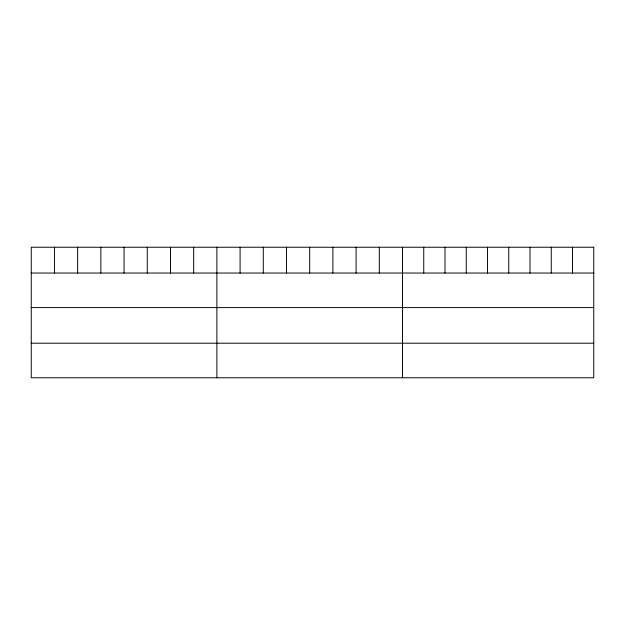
<?xml version="1.0" encoding="UTF-8"?>
<svg xmlns="http://www.w3.org/2000/svg" width="625" height="625" viewBox="0 0 625 625"><rect width="100%" height="100%" fill="white"/><g stroke="black" fill="none" stroke-linecap="round" stroke-linejoin="round"><path stroke-width="0.94" d="M31.25 273.039L593.75 273.039M31.25 307.602L593.75 307.602M31.25 343.203L593.75 343.203M572.5 247.234L572.5 273.039M551.25 247.234L551.25 273.039M530 247.234L530 273.039M508.75 247.234L508.75 273.039M487.5 247.234L487.5 273.039M466.25 247.234L466.25 273.039M445 247.234L445 273.039M423.75 247.234L423.75 273.039M402.5 247.234L402.5 377.766M379.297 247.234L379.297 273.039M356.094 247.234L356.094 273.039M332.891 247.234L332.891 273.039M309.688 247.234L309.688 273.039M286.484 247.234L286.484 273.039M263.281 247.234L263.281 273.039M240.078 247.234L240.078 273.039M216.875 247.234L216.875 377.766M193.672 247.234L193.672 273.039M170.469 247.234L170.469 273.039M147.266 247.234L147.266 273.039M124.063 247.234L124.063 273.039M100.859 247.234L100.859 273.039M77.656 247.234L77.656 273.039M54.453 247.234L54.453 273.039M593.75 247.234L31.25 247.234L31.25 377.766L593.75 377.766L593.75 247.234"/></g></svg>
